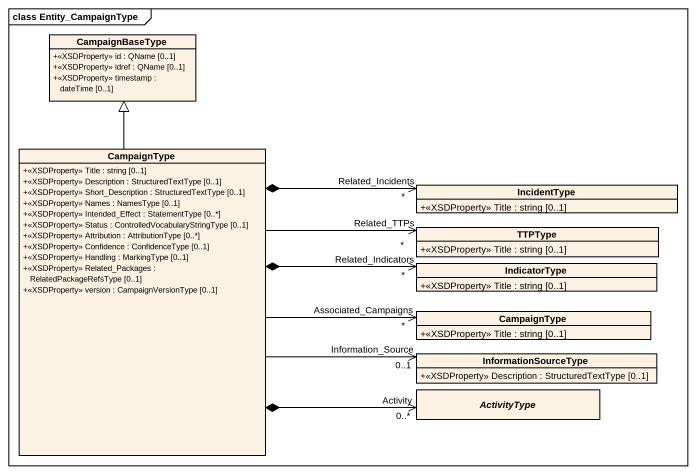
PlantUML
@startuml
mainframe class Entity_CampaignType
hide circle
hide empty members
skinparam classAttributeIconSize 0
class CampaignBaseType {
  +<<XSDProperty>> id : QName [0..1]
  +<<XSDProperty>> idref : QName [0..1]
  +<<XSDProperty>> timestamp : dateTime [0..1]
}
class CampaignType {
  +<<XSDProperty>> Title : string [0..1]
  +<<XSDProperty>> Description : StructuredTextType [0..1]
  +<<XSDProperty>> Short_Description : StructuredTextType [0..1]
  +<<XSDProperty>> Names : NamesType [0..1]
  +<<XSDProperty>> Intended_Effect : StatementType [0..*]
  +<<XSDProperty>> Status : ControlledVocabularyStringType [0..1]
  +<<XSDProperty>> Attribution : AttributionType [0..*]
  +<<XSDProperty>> Confidence : ConfidenceType [0..1]
  +<<XSDProperty>> Handling : MarkingType [0..1]
  +<<XSDProperty>> Related_Packages : RelatedPackageRefsType [0..1]
  +<<XSDProperty>> version : CampaignVersionType [0..1]
}
class IncidentType {
  +<<XSDProperty>> Title : string [0..1]
}
class TTPType {
  +<<XSDProperty>> Title : string [0..1]
}
class IndicatorType {
  +<<XSDProperty>> Title : string [0..1]
}
class "CampaignType" as CampaignType_2 {
  +<<XSDProperty>> Title : string [0..1]
}
class InformationSourceType {
  +<<XSDProperty>> Description : StructuredTextType [0..1]
}
abstract class ActivityType
CampaignType -up-|> CampaignBaseType
IncidentType "Related_Incidents\n*" <-left-* CampaignType
TTPType "Related_TTPs\n*" <-left- CampaignType
IndicatorType "Related_Indicators\n*" <-left-* CampaignType
CampaignType_2 "Associated_Campaigns\n*" <-left- CampaignType
InformationSourceType "Information_Source\n0..1" <-left- CampaignType
ActivityType "Activity\n0..*" <-left-* CampaignType
@enduml
